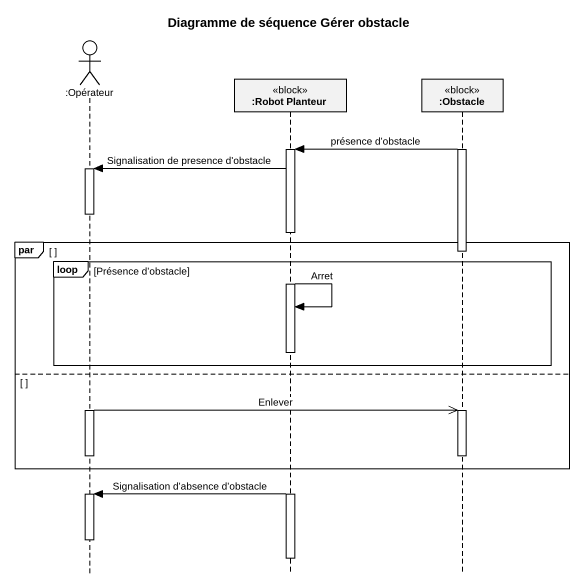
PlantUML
@startuml
title Diagramme de séquence Gérer obstacle
hide footbox
actor ":Opérateur" as Opérateur
participant ":Robot Planteur" as Robot_Planteur <<block>>
participant ":Obstacle" as Obstacle <<block>>

activate Obstacle
Obstacle -> Robot_Planteur : présence d'obstacle
activate Robot_Planteur
Robot_Planteur -> Opérateur : Signalisation de presence d'obstacle
activate Opérateur
deactivate Opérateur
par
  deactivate Obstacle
  loop Présence d'obstacle
    Robot_Planteur -> Robot_Planteur : Arret
    deactivate Robot_Planteur
  end
else
  activate Opérateur
  Opérateur ->> Obstacle : Enlever
  activate Obstacle
  deactivate Obstacle
  deactivate Opérateur
end
activate Robot_Planteur
Robot_Planteur -> Opérateur : Signalisation d'absence d'obstacle
activate Opérateur
deactivate Opérateur
deactivate Robot_Planteur
@enduml
